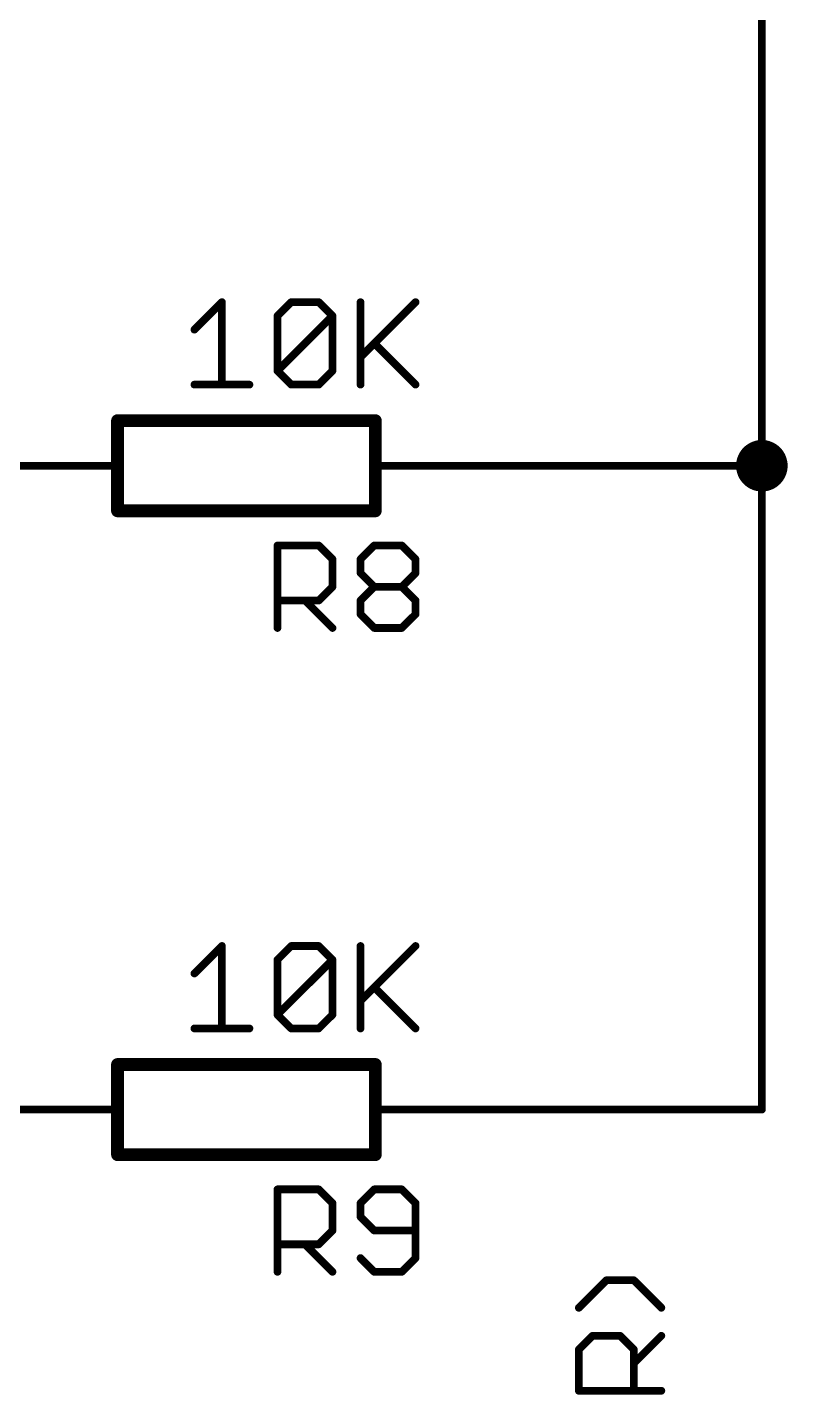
# Model space of a CAD drawing. Extents: x -13 to 211, y -15 to 133.
# Drawn here: x 150.62 to 165.61, y 80.74 to 107.71 of the extents above; entities that cross this region are included whole.
import ezdxf

# ---------------------------------------------------------------- set-up
doc = ezdxf.new("R2010")
doc.units = 0
for name, color, linetype in [('91', 94, 'CONTINUOUS'), ('94', 14, 'CONTINUOUS'), ('95', 251, 'CONTINUOUS'), ('96', 251, 'CONTINUOUS')]:
    doc.layers.add(name, color=color, linetype=linetype)

msp = doc.modelspace()

# ---------------------------------------------------------------- linework, layer by layer
at = {"layer": '91', "const_width": 0.1524}
for points in [[(165.1, 111.76), (165.1, 99.06)], [(160.02, 99.06), (165.1, 99.06)], [(165.1, 99.06), (165.1, 86.36)], [(165.1, 86.36), (160.02, 86.36)]]:
    msp.add_lwpolyline(points, dxfattribs=at)
at = {"layer": '91'}
for points, const_width in [([(165.1, 98.806, 1), (165.1, 99.314, 1), (165.1, 98.806)], 0.508), ([(160.02, 99.0981, 1), (160.02, 99.0219)], 0.0762), ([(165.1381, 99.06, 1), (165.0619, 99.06)], 0.0762), ([(165.0619, 99.06, 1), (165.1381, 99.06)], 0.0762), ([(165.1, 99.0219, 1), (165.1, 99.0981)], 0.0762), ([(160.02, 86.3981, 1), (160.02, 86.3219)], 0.0762), ([(165.0619, 86.36, 1), (165.1381, 86.36)], 0.0762), ([(165.1, 86.3219, 1), (165.1, 86.3981)], 0.0762)]:
    msp.add_lwpolyline(points, format="xyb", dxfattribs=dict(at, const_width=const_width))
at = {"layer": '94'}
for points, const_width in [([(157.48, 99.949), (152.4, 99.949)], 0.254), ([(152.4, 99.949), (152.4, 98.171)], 0.254), ([(157.48, 99.949), (157.48, 98.171)], 0.254), ([(149.86, 99.06), (152.4, 99.06)], 0.1524), ([(160.02, 99.06), (157.48, 99.06)], 0.1524), ([(152.4, 98.171), (157.48, 98.171)], 0.254), ([(157.48, 87.249), (152.4, 87.249)], 0.254), ([(152.4, 87.249), (152.4, 85.471)], 0.254), ([(157.48, 87.249), (157.48, 85.471)], 0.254), ([(149.86, 86.36), (152.4, 86.36)], 0.1524), ([(160.02, 86.36), (157.48, 86.36)], 0.1524), ([(152.4, 85.471), (157.48, 85.471)], 0.254)]:
    msp.add_lwpolyline(points, dxfattribs=dict(at, const_width=const_width))
for points, const_width in [([(152.4, 100.0125, 1), (152.4, 99.8855)], 0.127), ([(152.4635, 99.949, 1), (152.3365, 99.949)], 0.127), ([(157.5435, 99.949, 1), (157.4165, 99.949)], 0.127), ([(157.48, 99.8855, 1), (157.48, 100.0125)], 0.127), ([(152.4, 99.0219, 1), (152.4, 99.0981)], 0.0762), ([(157.48, 99.0981, 1), (157.48, 99.0219)], 0.0762), ([(160.02, 99.0219, 1), (160.02, 99.0981)], 0.0762), ([(152.4, 98.2345, 1), (152.4, 98.1075)], 0.127), ([(152.3365, 98.171, 1), (152.4635, 98.171)], 0.127), ([(157.4165, 98.171, 1), (157.5435, 98.171)], 0.127), ([(157.48, 98.1075, 1), (157.48, 98.2345)], 0.127), ([(152.4, 87.3125, 1), (152.4, 87.1855)], 0.127), ([(152.4635, 87.249, 1), (152.3365, 87.249)], 0.127), ([(157.5435, 87.249, 1), (157.4165, 87.249)], 0.127), ([(157.48, 87.1855, 1), (157.48, 87.3125)], 0.127), ([(152.4, 86.3219, 1), (152.4, 86.3981)], 0.0762), ([(157.48, 86.3981, 1), (157.48, 86.3219)], 0.0762), ([(160.02, 86.3219, 1), (160.02, 86.3981)], 0.0762), ([(152.4, 85.5345, 1), (152.4, 85.4075)], 0.127), ([(152.3365, 85.471, 1), (152.4635, 85.471)], 0.127), ([(157.4165, 85.471, 1), (157.5435, 85.471)], 0.127), ([(157.48, 85.4075, 1), (157.48, 85.5345)], 0.127)]:
    msp.add_lwpolyline(points, format="xyb", dxfattribs=dict(at, const_width=const_width))
at = {"layer": '95', "const_width": 0.1524}
for points in [[(155.5519, 95.8596), (155.5519, 97.4866)], [(155.5519, 97.4866), (156.3654, 97.4866)], [(156.3654, 97.4866), (156.6365, 97.2154)], [(157.189, 97.2154), (157.4602, 97.4866)], [(157.4602, 97.4866), (158.0025, 97.4866)], [(158.0025, 97.4866), (158.2737, 97.2154)], [(156.6365, 97.2154), (156.6365, 96.6731)], [(157.189, 96.9443), (157.189, 97.2154)], [(158.2737, 97.2154), (158.2737, 96.9443)], [(157.4602, 96.6731), (157.189, 96.9443)], [(158.2737, 96.9443), (158.0025, 96.6731)], [(156.6365, 96.6731), (156.3654, 96.4019)], [(157.189, 96.4019), (157.4602, 96.6731)], [(157.4602, 96.6731), (158.0025, 96.6731)], [(158.0025, 96.6731), (158.2737, 96.4019)], [(156.3654, 96.4019), (155.5519, 96.4019)], [(156.0942, 96.4019), (156.6365, 95.8596)], [(157.189, 96.1308), (157.189, 96.4019)], [(158.2737, 96.4019), (158.2737, 96.1308)], [(157.4602, 95.8596), (157.189, 96.1308)], [(158.2737, 96.1308), (158.0025, 95.8596)], [(158.0025, 95.8596), (157.4602, 95.8596)], [(155.5519, 83.1596), (155.5519, 84.7866)], [(155.5519, 84.7866), (156.3654, 84.7866)], [(156.3654, 84.7866), (156.6365, 84.5154)], [(157.4602, 84.7866), (157.189, 84.5154)], [(158.0025, 84.7866), (157.4602, 84.7866)], [(158.2737, 84.5154), (158.0025, 84.7866)], [(156.6365, 84.5154), (156.6365, 83.9731)], [(157.189, 84.5154), (157.189, 84.2443)], [(158.2737, 83.4308), (158.2737, 84.5154)], [(157.189, 84.2443), (157.4602, 83.9731)], [(156.6365, 83.9731), (156.3654, 83.7019)], [(157.4602, 83.9731), (158.2737, 83.9731)], [(156.3654, 83.7019), (155.5519, 83.7019)], [(156.0942, 83.7019), (156.6365, 83.1596)], [(157.189, 83.4308), (157.4602, 83.1596)], [(158.0025, 83.1596), (158.2737, 83.4308)], [(157.4602, 83.1596), (158.0025, 83.1596)]]:
    msp.add_lwpolyline(points, dxfattribs=at)
at = {"layer": '95', "const_width": 0.0762}
for points in [[(155.59, 97.4866, 1), (155.5138, 97.4866)], [(155.5519, 97.5247, 1), (155.5519, 97.4485)], [(156.3923, 97.5135, 1), (156.3384, 97.4596)], [(156.3654, 97.4485, 1), (156.3654, 97.5247)], [(157.4602, 97.5247, 1), (157.4602, 97.4485)], [(157.4871, 97.4596, 1), (157.4333, 97.5135)], [(158.0295, 97.5135, 1), (157.9756, 97.4596)], [(158.0025, 97.4485, 1), (158.0025, 97.5247)], [(156.6746, 97.2154, 1), (156.5984, 97.2154)], [(156.6096, 97.1885, 1), (156.6635, 97.2424)], [(157.2271, 97.2154, 1), (157.1509, 97.2154)], [(157.1621, 97.2424, 1), (157.216, 97.1885)], [(158.3118, 97.2154, 1), (158.2356, 97.2154)], [(158.2468, 97.1885, 1), (158.3006, 97.2424)], [(157.216, 96.9712, 1), (157.1621, 96.9173)], [(157.1509, 96.9443, 1), (157.2271, 96.9443)], [(158.2356, 96.9443, 1), (158.3118, 96.9443)], [(158.3006, 96.9173, 1), (158.2468, 96.9712)], [(156.5984, 96.6731, 1), (156.6746, 96.6731)], [(156.6635, 96.6462, 1), (156.6096, 96.7)], [(157.4602, 96.7112, 1), (157.4602, 96.635)], [(157.4871, 96.6462, 1), (157.4333, 96.7)], [(157.4333, 96.6462, 1), (157.4871, 96.7)], [(158.0295, 96.7, 1), (157.9756, 96.6462)], [(157.9756, 96.7, 1), (158.0295, 96.6462)], [(158.0025, 96.635, 1), (158.0025, 96.7112)], [(155.5519, 96.44, 1), (155.5519, 96.3638)], [(156.1212, 96.4289, 1), (156.0673, 96.375)], [(156.3384, 96.4289, 1), (156.3923, 96.375)], [(156.3654, 96.3638, 1), (156.3654, 96.44)], [(157.2271, 96.4019, 1), (157.1509, 96.4019)], [(157.1621, 96.4289, 1), (157.216, 96.375)], [(158.3118, 96.4019, 1), (158.2356, 96.4019)], [(158.2468, 96.375, 1), (158.3006, 96.4289)], [(157.216, 96.1577, 1), (157.1621, 96.1038)], [(157.1509, 96.1308, 1), (157.2271, 96.1308)], [(158.2356, 96.1308, 1), (158.3118, 96.1308)], [(158.3006, 96.1038, 1), (158.2468, 96.1577)], [(155.5138, 95.8596, 1), (155.59, 95.8596)], [(156.6096, 95.8327, 1), (156.6635, 95.8865)], [(157.4602, 95.8977, 1), (157.4602, 95.8215)], [(157.4333, 95.8327, 1), (157.4871, 95.8865)], [(157.9756, 95.8865, 1), (158.0295, 95.8327)], [(158.0025, 95.8215, 1), (158.0025, 95.8977)], [(155.59, 84.7866, 1), (155.5138, 84.7866)], [(155.5519, 84.8247, 1), (155.5519, 84.7485)], [(156.3923, 84.8135, 1), (156.3384, 84.7596)], [(156.3654, 84.7485, 1), (156.3654, 84.8247)], [(157.4602, 84.8247, 1), (157.4602, 84.7485)], [(157.4871, 84.7596, 1), (157.4333, 84.8135)], [(158.0295, 84.8135, 1), (157.9756, 84.7596)], [(158.0025, 84.7485, 1), (158.0025, 84.8247)], [(156.6746, 84.5154, 1), (156.5984, 84.5154)], [(156.6096, 84.4885, 1), (156.6635, 84.5424)], [(157.2271, 84.5154, 1), (157.1509, 84.5154)], [(157.1621, 84.5424, 1), (157.216, 84.4885)], [(158.3118, 84.5154, 1), (158.2356, 84.5154)], [(158.2468, 84.4885, 1), (158.3006, 84.5424)], [(157.216, 84.2712, 1), (157.1621, 84.2173)], [(157.1509, 84.2443, 1), (157.2271, 84.2443)], [(156.5984, 83.9731, 1), (156.6746, 83.9731)], [(156.6635, 83.9462, 1), (156.6096, 84)], [(157.4602, 84.0112, 1), (157.4602, 83.935)], [(157.4333, 83.9462, 1), (157.4871, 84)], [(158.2737, 83.935, 1), (158.2737, 84.0112)], [(155.5519, 83.74, 1), (155.5519, 83.6638)], [(156.1212, 83.7289, 1), (156.0673, 83.675)], [(156.3384, 83.7289, 1), (156.3923, 83.675)], [(156.3654, 83.6638, 1), (156.3654, 83.74)], [(157.216, 83.4577, 1), (157.1621, 83.4038)], [(158.2356, 83.4308, 1), (158.3118, 83.4308)], [(158.3006, 83.4038, 1), (158.2468, 83.4577)], [(155.5138, 83.1596, 1), (155.59, 83.1596)], [(156.6096, 83.1327, 1), (156.6635, 83.1865)], [(157.4602, 83.1977, 1), (157.4602, 83.1215)], [(157.4333, 83.1327, 1), (157.4871, 83.1865)], [(157.9756, 83.1865, 1), (158.0295, 83.1327)], [(158.0025, 83.1215, 1), (158.0025, 83.1977)]]:
    msp.add_lwpolyline(points, format="xyb", dxfattribs=at)
at = {"layer": '96', "const_width": 0.1524}
for points in [[(153.9147, 101.7449), (154.4571, 102.2872)], [(154.4571, 102.2872), (154.4571, 100.6602)], [(155.5519, 102.016), (155.823, 102.2872)], [(155.823, 102.2872), (156.3654, 102.2872)], [(156.3654, 102.2872), (156.6365, 102.016)], [(157.189, 102.2872), (157.189, 100.6602)], [(157.189, 101.2025), (158.2737, 102.2872)], [(155.5519, 100.9314), (155.5519, 102.016)], [(155.5519, 100.9314), (156.6365, 102.016)], [(156.6365, 102.016), (156.6365, 100.9314)], [(157.4602, 101.4737), (158.2737, 100.6602)], [(155.823, 100.6602), (155.5519, 100.9314)], [(156.6365, 100.9314), (156.3654, 100.6602)], [(153.9147, 100.6602), (154.9994, 100.6602)], [(156.3654, 100.6602), (155.823, 100.6602)], [(153.9147, 89.0449), (154.4571, 89.5872)], [(154.4571, 89.5872), (154.4571, 87.9602)], [(155.5519, 89.316), (155.823, 89.5872)], [(155.823, 89.5872), (156.3654, 89.5872)], [(156.3654, 89.5872), (156.6365, 89.316)], [(157.189, 89.5872), (157.189, 87.9602)], [(157.189, 88.5025), (158.2737, 89.5872)], [(155.5519, 88.2314), (155.5519, 89.316)], [(155.5519, 88.2314), (156.6365, 89.316)], [(156.6365, 89.316), (156.6365, 88.2314)], [(157.4602, 88.7737), (158.2737, 87.9602)], [(155.823, 87.9602), (155.5519, 88.2314)], [(156.6365, 88.2314), (156.3654, 87.9602)], [(153.9147, 87.9602), (154.9994, 87.9602)], [(156.3654, 87.9602), (155.823, 87.9602)], [(162.0341, 82.9924), (161.4918, 82.45)], [(162.5765, 82.9924), (162.0341, 82.9924)], [(163.1188, 82.45), (162.5765, 82.9924)], [(161.4918, 81.6264), (161.763, 81.8975)], [(161.763, 81.8975), (162.3053, 81.8975)], [(162.3053, 81.8975), (162.5765, 81.6264)], [(162.5765, 81.3552), (163.1188, 81.8975)], [(161.4918, 80.8129), (161.4918, 81.6264)], [(162.5765, 81.6264), (162.5765, 80.8129)], [(163.1188, 80.8129), (161.4918, 80.8129)]]:
    msp.add_lwpolyline(points, dxfattribs=at)
at = {"layer": '96', "const_width": 0.0762}
for points in [[(154.4952, 102.2872, 1), (154.419, 102.2872)], [(154.484, 102.2602, 1), (154.4301, 102.3141)], [(155.823, 102.3253, 1), (155.823, 102.2491)], [(155.85, 102.2602, 1), (155.7961, 102.3141)], [(156.3923, 102.3141, 1), (156.3384, 102.2602)], [(156.3654, 102.2491, 1), (156.3654, 102.3253)], [(157.2271, 102.2872, 1), (157.1509, 102.2872)], [(158.3006, 102.2602, 1), (158.2468, 102.3141)], [(155.5249, 102.043, 1), (155.5788, 101.9891)], [(155.59, 102.016, 1), (155.5138, 102.016)], [(156.6746, 102.016, 1), (156.5984, 102.016)], [(156.6635, 101.9891, 1), (156.6096, 102.043)], [(156.6096, 101.9891, 1), (156.6635, 102.043)], [(153.8878, 101.7718, 1), (153.9417, 101.7179)], [(157.4871, 101.5006, 1), (157.4333, 101.4468)], [(157.1621, 101.2295, 1), (157.216, 101.1756)], [(155.5788, 100.9583, 1), (155.5249, 100.9044)], [(155.5249, 100.9583, 1), (155.5788, 100.9044)], [(155.5138, 100.9314, 1), (155.59, 100.9314)], [(156.5984, 100.9314, 1), (156.6746, 100.9314)], [(156.6635, 100.9044, 1), (156.6096, 100.9583)], [(153.9147, 100.6983, 1), (153.9147, 100.6221)], [(154.419, 100.6602, 1), (154.4952, 100.6602)], [(154.9994, 100.6221, 1), (154.9994, 100.6983)], [(155.823, 100.6983, 1), (155.823, 100.6221)], [(155.7961, 100.6333, 1), (155.85, 100.6871)], [(156.3384, 100.6871, 1), (156.3923, 100.6333)], [(156.3654, 100.6221, 1), (156.3654, 100.6983)], [(157.1509, 100.6602, 1), (157.2271, 100.6602)], [(158.2468, 100.6333, 1), (158.3006, 100.6871)], [(154.4952, 89.5872, 1), (154.419, 89.5872)], [(154.484, 89.5602, 1), (154.4301, 89.6141)], [(155.823, 89.6253, 1), (155.823, 89.5491)], [(155.85, 89.5602, 1), (155.7961, 89.6141)], [(156.3923, 89.6141, 1), (156.3384, 89.5602)], [(156.3654, 89.5491, 1), (156.3654, 89.6253)], [(157.2271, 89.5872, 1), (157.1509, 89.5872)], [(158.3006, 89.5602, 1), (158.2468, 89.6141)], [(155.5249, 89.343, 1), (155.5788, 89.2891)], [(155.59, 89.316, 1), (155.5138, 89.316)], [(156.6746, 89.316, 1), (156.5984, 89.316)], [(156.6635, 89.2891, 1), (156.6096, 89.343)], [(156.6096, 89.2891, 1), (156.6635, 89.343)], [(153.8878, 89.0718, 1), (153.9417, 89.0179)], [(157.4871, 88.8006, 1), (157.4333, 88.7468)], [(157.1621, 88.5295, 1), (157.216, 88.4756)], [(155.5788, 88.2583, 1), (155.5249, 88.2044)], [(155.5249, 88.2583, 1), (155.5788, 88.2044)], [(155.5138, 88.2314, 1), (155.59, 88.2314)], [(156.5984, 88.2314, 1), (156.6746, 88.2314)], [(156.6635, 88.2044, 1), (156.6096, 88.2583)], [(153.9147, 87.9983, 1), (153.9147, 87.9221)], [(154.419, 87.9602, 1), (154.4952, 87.9602)], [(154.9994, 87.9221, 1), (154.9994, 87.9983)], [(155.823, 87.9983, 1), (155.823, 87.9221)], [(155.7961, 87.9333, 1), (155.85, 87.9871)], [(156.3384, 87.9871, 1), (156.3923, 87.9333)], [(156.3654, 87.9221, 1), (156.3654, 87.9983)], [(157.1509, 87.9602, 1), (157.2271, 87.9602)], [(158.2468, 87.9333, 1), (158.3006, 87.9871)], [(162.0341, 83.0305, 1), (162.0341, 82.9543)], [(162.0611, 82.9654, 1), (162.0072, 83.0193)], [(162.6034, 83.0193, 1), (162.5495, 82.9654)], [(162.5765, 82.9543, 1), (162.5765, 83.0305)], [(161.4649, 82.477, 1), (161.5188, 82.4231)], [(163.0919, 82.4231, 1), (163.1457, 82.477)], [(161.763, 81.9356, 1), (161.763, 81.8594)], [(161.7899, 81.8706, 1), (161.736, 81.9245)], [(162.3322, 81.9245, 1), (162.2784, 81.8706)], [(162.3053, 81.8594, 1), (162.3053, 81.9356)], [(163.1457, 81.8706, 1), (163.0919, 81.9245)], [(161.5299, 81.6264, 1), (161.4537, 81.6264)], [(161.4649, 81.6533, 1), (161.5188, 81.5994)], [(162.6146, 81.6264, 1), (162.5384, 81.6264)], [(162.5495, 81.5994, 1), (162.6034, 81.6533)], [(162.5495, 81.3822, 1), (162.6034, 81.3283)], [(161.4918, 80.851, 1), (161.4918, 80.7748)], [(161.4537, 80.8129, 1), (161.5299, 80.8129)], [(162.5384, 80.8129, 1), (162.6146, 80.8129)], [(163.1188, 80.7748, 1), (163.1188, 80.851)]]:
    msp.add_lwpolyline(points, format="xyb", dxfattribs=at)

doc.saveas('drawing.dxf')
